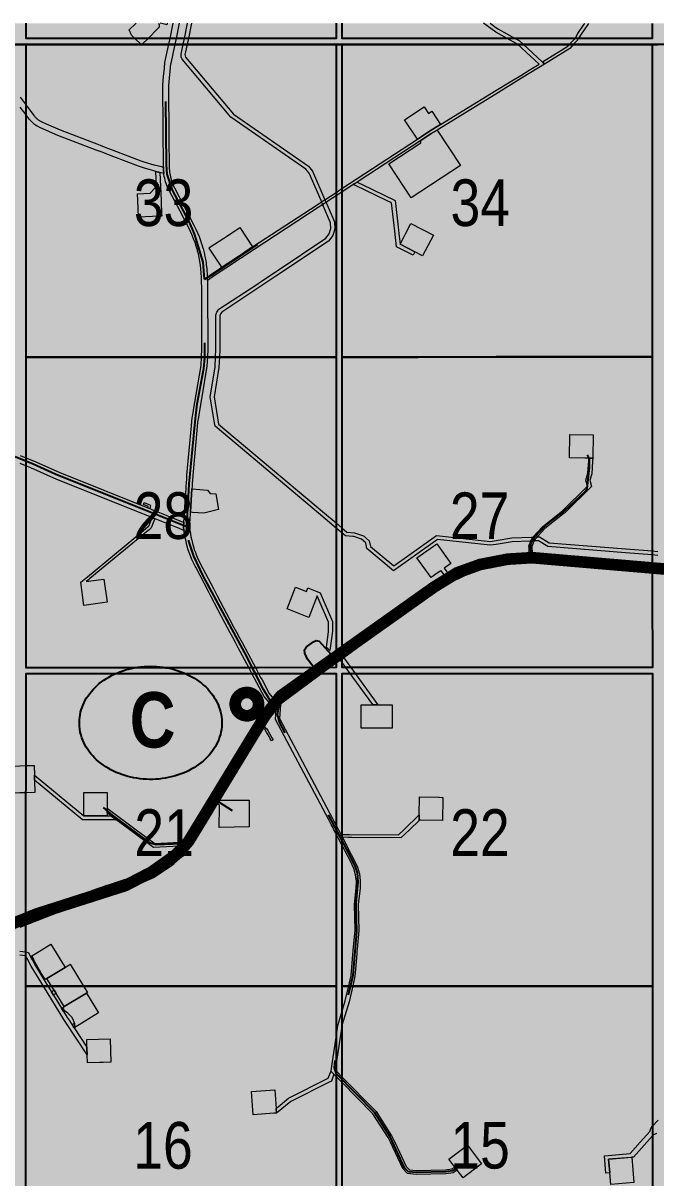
# Model space of a CAD drawing. Extents: x 351064 to 358960, y 6048061 to 6054858.
# Drawn here: x 352869.8 to 352978.3, y 6050885.6 to 6051083.7 of the extents above; entities that cross this region are included whole.
import ezdxf
from ezdxf.enums import TextEntityAlignment as Align

# ---------------------------------------------------------------- set-up
doc = ezdxf.new("R2010")
doc.units = 0
doc.header["$LTSCALE"] = 5
doc.linetypes.add('DASHED2', pattern=[9.525, 6.35, -3.175])
doc.layers.add('AS-ROUTEMAP', color=35, linetype='Continuous', lineweight=0)
for name, color, linetype in [('CG-NOTES', 7, 'Continuous'), ('RoadSeg', 57, 'DASHED2'), ('ROUTE-MAP-ROUTE', 90, 'Continuous'), ('Townships', 57, 'Continuous')]:
    doc.layers.add(name, color=color, linetype=linetype)
doc.layers.add('ROUTE-MAP-BACKGROUND-H', color=7, linetype='Continuous', true_color=0xf0ebff)
doc.layers.add('Sections', color=7, linetype='Continuous', true_color=0xa75418)
doc.styles.add('120', font='ARIALN.TTF', dxfattribs={"height": 13})
doc.styles.add('BOLD', font='ARIALNB.TTF')

# ---------------------------------------------------------------- blocks, each defined once
blk = doc.blocks.new('AA')
at = {"const_width": 4}
blk.add_lwpolyline([(-1, 0, 1), (1, 0, 1)], format="xyb", close=True, dxfattribs=at)
blk.add_circle((0, 0), 2)
blk = doc.blocks.new('Route_Letters')
h = blk.add_hatch(color=255)
h.dxf.hatch_style = 1
edge = h.paths.add_edge_path()
edge.add_ellipse((-0.12, 0.46), major_axis=(-11.97, 0), ratio=0.789318, start_angle=0, end_angle=360)
at = {"color": 5}
blk.add_open_spline([(-12.34, 0.46), (-12.34, -0.25), (-12.24, -0.97), (-11.72, -2.79), (-11.14, -3.88), (-9.56, -5.81), (-8.54, -6.66), (-6.22, -8.02), (-4.9, -8.54), (-2.12, -9.17), (-0.66, -9.3), (2.22, -9.13), (3.64, -8.84), (6.27, -7.89), (7.48, -7.22), (9.54, -5.6), (10.38, -4.64), (11.6, -2.54), (11.97, -1.4), (12.18, 0.91), (12.02, 2.08), (11.2, 4.3), (10.54, 5.35), (8.8, 7.2), (7.72, 7.99), (5.29, 9.24), (3.93, 9.68), (1.11, 10.18), (-0.35, 10.23), (-3.22, 9.91), (-4.61, 9.55), (-7.16, 8.47), (-8.32, 7.75), (-10.24, 6.02), (-11, 5.02), (-12.05, 2.86), (-12.32, 1.7), (-12.34, 0.52), (-12.34, 0.49), (-12.34, 0.46)], degree=3, knots=[0, 0, 0, 0, 0.219529, 0.219529, 0.575727, 0.575727, 0.931924, 0.931924, 1.288121, 1.288121, 1.644318, 1.644318, 2.000515, 2.000515, 2.356712, 2.356712, 2.712909, 2.712909, 3.069107, 3.069107, 3.425304, 3.425304, 3.781501, 3.781501, 4.137698, 4.137698, 4.493895, 4.493895, 4.850092, 4.850092, 5.20629, 5.20629, 5.562487, 5.562487, 5.918684, 5.918684, 6.274881, 6.274881, 6.283185, 6.283185, 6.283185, 6.283185], dxfattribs=at)
at = {"color": 14, "style": 'BOLD'}
blk.add_attdef('A', text='', height=9.5, dxfattribs=at).set_placement((0.22, 0.98), align=Align.MIDDLE)

msp = doc.modelspace()

# ---------------------------------------------------------------- hatches: boundary and pattern name
at = {"layer": 'ROUTE-MAP-BACKGROUND-H'}
h = msp.add_hatch(color=256, dxfattribs=at)
h.dxf.hatch_style = 1
h.paths.add_polyline_path([(352109.337, 6051083.716), (353736.796, 6051083.637), (353740.383, 6050432.833), (352105.91, 6050432.833)])

# ---------------------------------------------------------------- linework, layer by layer
at = {"layer": 'AS-ROUTEMAP', "flags": 128}
for points in [[(352890.175, 6051080.079), (352890.057, 6051079.961), (352889.939, 6051080.079), (352888.931, 6051081.084), (352888.353, 6051081.661), (352887.937, 6051082.546), (352889.15, 6051083.678)], [(352892.988, 6051083.678), (352893.094, 6051083.441), (352893.092, 6051083.008), (352892.878, 6051082.784), (352891.18, 6051081.084), (352890.175, 6051080.079)], [(352894.454, 6051083.678), (352894.408, 6051083.445), (352894.261, 6051083.475), (352893.762, 6051083.576), (352893.25, 6051083.678)], [(352912.412, 6050967.698), (352912.037, 6050967.043), (352911.116, 6050968.173), (352909.84, 6050970.559), (352908.986, 6050972.159), (352908.449, 6050973.164), (352906.653, 6050976.527), (352906.214, 6050977.348), (352905.695, 6050978.319), (352905.257, 6050979.139), (352904.342, 6050980.852), (352901.943, 6050985.43), (352901.526, 6050986.227), (352899.36, 6050990.361), (352899.259, 6050990.555), (352898.97, 6050991.133), (352898.702, 6050991.722), (352898.456, 6050992.32), (352898.232, 6050992.926), (352898.03, 6050993.54), (352897.944, 6050993.84), (352897.851, 6050994.162), (352897.694, 6050994.789), (352897.448, 6050996.058), (352897.377, 6050996.511), (352897.348, 6050996.701), (352897.287, 6050997.088), (352897.247, 6050997.343), (352897.302, 6050998.086), (352897.416, 6050999.64), (352897.439, 6050999.959), (352897.705, 6051003.879), (352897.739, 6051004.378), (352897.764, 6051004.755), (352897.824, 6051005.632), (352897.861, 6051006.191), (352898.607, 6051014.62), (352898.672, 6051015.351), (352898.678, 6051015.422), (352898.764, 6051015.927), (352898.926, 6051016.88), (352899.056, 6051017.64), (352899.461, 6051020.019), (352900.279, 6051024.95), (352900.36, 6051026.454), (352900.432, 6051027.795), (352900.406, 6051037.722), (352900.38, 6051038.53), (352900.361, 6051039.116), (352900.339, 6051039.797), (352900.329, 6051040.149), (352900.301, 6051040.822), (352900.249, 6051041.495), (352900.174, 6051042.165), (352900.076, 6051042.832), (352899.954, 6051043.495), (352899.809, 6051044.154), (352899.69, 6051044.618), (352899.641, 6051044.807), (352899.549, 6051045.118), (352899.45, 6051045.454), (352899.236, 6051046.094), (352899.001, 6051046.725), (352898.883, 6051047.009), (352898.743, 6051047.348), (352898.162, 6051048.566), (352896.667, 6051051.434), (352895.713, 6051053.267), (352894.81, 6051055), (352894.667, 6051055.287), (352894.534, 6051055.58), (352894.412, 6051055.876), (352894.301, 6051056.178), (352894.201, 6051056.483), (352894.113, 6051056.791), (352894.035, 6051057.103), (352893.969, 6051057.417), (352893.914, 6051057.733), (352893.888, 6051057.917), (352893.885, 6051057.948), (352893.874, 6051058.052), (352893.839, 6051058.371), (352893.832, 6051058.533), (352893.826, 6051058.629), (352893.811, 6051058.986), (352893.811, 6051059.012), (352893.759, 6051065.658), (352893.702, 6051073.056), (352893.854, 6051074.635), (352893.979, 6051075.939), (352894.026, 6051076.433), (352894.043, 6051076.605), (352894.074, 6051076.93), (352894.747, 6051080.079), (352894.962, 6051081.085), (352895.516, 6051083.678)], [(352896.538, 6051083.677), (352895.984, 6051081.085), (352895.769, 6051080.08), (352895.064, 6051076.777), (352895.058, 6051076.716), (352894.702, 6051073.012), (352894.772, 6051064.045), (352894.81, 6051059.019), (352894.818, 6051058.735), (352894.835, 6051058.451), (352894.864, 6051058.168), (352894.902, 6051057.886), (352894.95, 6051057.605), (352895.009, 6051057.326), (352895.078, 6051057.05), (352895.157, 6051056.777), (352895.245, 6051056.506), (352895.344, 6051056.239), (352895.452, 6051055.976), (352895.696, 6051055.462), (352896.511, 6051053.897), (352896.668, 6051053.597), (352896.84, 6051053.267), (352899.049, 6051049.028), (352899.366, 6051048.391), (352899.661, 6051047.745), (352899.933, 6051047.088), (352899.985, 6051046.949), (352900.181, 6051046.422), (352900.367, 6051045.865), (352900.406, 6051045.747), (352900.591, 6051045.119), (352900.607, 6051045.066), (352900.722, 6051044.619), (352900.784, 6051044.377), (352900.937, 6051043.683), (352901.065, 6051042.983), (352901.128, 6051042.549), (352901.168, 6051042.28), (352901.246, 6051041.574), (352901.31, 6051040.424), (352901.328, 6051040.155), (352901.33, 6051040.039), (352901.342, 6051039.763), (352901.352, 6051039.572), (352901.365, 6051039.18), (352901.399, 6051038.379), (352901.432, 6051027.775), (352901.361, 6051026.454), (352901.275, 6051024.846), (352900.404, 6051019.602), (352899.942, 6051016.89), (352899.812, 6051016.126), (352899.671, 6051015.297), (352899.66, 6051015.172), (352899.606, 6051014.563), (352899.541, 6051013.832), (352898.858, 6051006.11), (352898.761, 6051004.677), (352898.736, 6051004.304), (352898.702, 6051003.805), (352898.438, 6050999.898), (352898.431, 6050999.814), (352898.419, 6050999.64), (352898.339, 6050998.576), (352898.251, 6050997.395), (352898.307, 6050997.033), (352898.367, 6050996.652), (352898.436, 6050996.213), (352898.456, 6050996.079), (352898.541, 6050995.612), (352898.667, 6050995.015), (352898.815, 6050994.423), (352898.984, 6050993.842), (352899.176, 6050993.257), (352899.35, 6050992.785), (352899.387, 6050992.685), (352899.619, 6050992.12), (352900.144, 6050991.019), (352902.408, 6050986.698), (352902.825, 6050985.901), (352902.988, 6050985.591), (352905.225, 6050981.32), (352905.905, 6050980.049), (352906.343, 6050979.228), (352906.861, 6050978.258), (352907.3, 6050977.437), (352909.255, 6050973.778), (352909.582, 6050973.164), (352910.12, 6050972.159), (352910.489, 6050971.468), (352910.723, 6050971.027), (352911.952, 6050968.729), (352912.649, 6050967.874), (352912.412, 6050967.698)], [(352897.888, 6051080.08), (352897.203, 6051080.08), (352897.42, 6051081.085), (352897.973, 6051083.677)], [(352898.654, 6051083.677), (352898.102, 6051081.085), (352897.888, 6051080.08)], [(352902.162, 6051040.109), (352901.352, 6051039.572), (352901.338, 6051039.76), (352901.329, 6051040.039), (352901.328, 6051040.155), (352902.138, 6051040.691), (352903.842, 6051041.82), (352904.04, 6051041.951), (352906.847, 6051043.809), (352907.178, 6051044.029), (352909.121, 6051045.316), (352920.172, 6051052.547), (352920.936, 6051053.047), (352921.277, 6051053.27), (352921.503, 6051053.418), (352923.416, 6051054.669), (352924.421, 6051055.327), (352937.374, 6051063.803), (352937.482, 6051063.872), (352938.003, 6051064.216), (352939.468, 6051065.177), (352941.305, 6051066.301), (352950.829, 6051072.126), (352953.27, 6051073.619), (352955.092, 6051074.734), (352956.518, 6051075.636), (352958.224, 6051076.665), (352954.509, 6051080.085), (352954.419, 6051080.168), (352952.745, 6051081.091), (352950.922, 6051082.094), (352950.827, 6051082.161), (352948.68, 6051083.675)], [(352949.833, 6051083.675), (352950.827, 6051082.976), (352951.276, 6051082.661), (352954.126, 6051081.091), (352954.811, 6051080.713), (352955.493, 6051080.085), (352958.781, 6051077.058), (352958.798, 6051077.042), (352959.179, 6051076.691), (352956.793, 6051075.217), (352955.239, 6051074.243), (352950.83, 6051071.544), (352940.73, 6051065.363), (352939.735, 6051064.754), (352937.959, 6051063.584), (352927.376, 6051056.663), (352927.025, 6051056.436), (352926.539, 6051056.116), (352926.372, 6051056.009), (352924.421, 6051054.732), (352923.416, 6051054.074), (352922.187, 6051053.27), (352921.703, 6051052.953), (352921.136, 6051052.582), (352920.372, 6051052.082), (352909.397, 6051044.899), (352902.162, 6051040.109)], [(352966.704, 6051083.674), (352965.307, 6051081.65), (352964.988, 6051081.091), (352964.859, 6051080.864), (352964.144, 6051080.086), (352963.495, 6051079.379), (352959.179, 6051076.691), (352958.798, 6051077.042), (352958.815, 6051077.053), (352963.173, 6051079.767), (352963.466, 6051080.086), (352964.389, 6051081.091), (352964.452, 6051081.16), (352964.883, 6051081.916), (352965.983, 6051083.509), (352966.097, 6051083.674)], [(352978.61, 6050992.409), (352977.604, 6050992.491), (352973.064, 6050992.864), (352959.727, 6050993.921), (352958.13, 6050994.913), (352957.39, 6050994.882), (352957.021, 6050994.866), (352956.837, 6050994.859), (352956.652, 6050994.851), (352953.629, 6050994.725), (352950.846, 6050994.297), (352949.831, 6050994.141), (352940.801, 6050995.109), (352933.277, 6050989.743), (352928.715, 6050993.59), (352928.518, 6050994.53), (352927.768, 6050995.164), (352926.469, 6050995.629), (352926.282, 6050995.643), (352925.017, 6050995.74), (352924.423, 6050996.244), (352923.418, 6050997.092), (352920.39, 6050999.645), (352902.674, 6051014.584), (352902.576, 6051015.166), (352901.823, 6051019.605), (352902.669, 6051024.693), (352902.763, 6051026.454), (352902.832, 6051027.74), (352902.808, 6051033.607), (352902.993, 6051034.155), (352903.345, 6051034.613), (352909.979, 6051039.009), (352910.312, 6051039.23), (352912.979, 6051040.997), (352913.314, 6051041.219), (352921.681, 6051046.806), (352922.255, 6051047.582), (352922.53, 6051048.507), (352922.473, 6051049.47), (352921.27, 6051052.272), (352921.136, 6051052.582), (352921.069, 6051052.738), (352920.936, 6051053.047), (352920.841, 6051053.27), (352918.823, 6051057.965), (352918.234, 6051058.681), (352905.369, 6051067.577), (352897.051, 6051077.513), (352897.022, 6051077.583), (352896.986, 6051077.668), (352896.877, 6051077.93), (352896.862, 6051078.088), (352896.853, 6051078.19), (352896.836, 6051078.369), (352897.203, 6051080.08), (352897.24, 6051080.08), (352897.885, 6051080.08), (352897.602, 6051078.758), (352897.509, 6051078.329), (352897.532, 6051078.09), (352897.627, 6051077.863), (352905.821, 6051068.075), (352918.688, 6051059.178), (352919.398, 6051058.315), (352921.503, 6051053.418), (352921.566, 6051053.27), (352921.636, 6051053.109), (352921.703, 6051052.953), (352921.836, 6051052.642), (352921.882, 6051052.535), (352923.132, 6051049.625), (352923.202, 6051048.428), (352922.86, 6051047.279), (352922.147, 6051046.315), (352913.101, 6051040.277), (352903.806, 6051034.119), (352903.589, 6051033.837), (352903.475, 6051033.498), (352903.498, 6051027.722), (352903.43, 6051026.454), (352903.332, 6051024.62), (352902.499, 6051019.605), (352903.291, 6051014.936), (352921.421, 6050999.645), (352923.417, 6050997.961), (352924.423, 6050997.113), (352925.283, 6050996.388), (352926.609, 6050996.287), (352928.106, 6050995.751), (352929.123, 6050994.891), (352929.32, 6050993.951), (352929.32, 6050993.951), (352933.312, 6050990.586), (352940.621, 6050995.798), (352949.818, 6050994.813), (352950.846, 6050994.971), (352953.564, 6050995.39), (352956.943, 6050995.531), (352957.153, 6050995.539), (352957.39, 6050995.549), (352957.863, 6050995.569), (352958.305, 6050995.588), (352959.94, 6050994.573), (352973.117, 6050993.528), (352977.604, 6050993.16), (352978.61, 6050993.077)], [(352869.255, 6051070.993), (352870.26, 6051069.658), (352871.617, 6051067.854), (352871.696, 6051067.754), (352871.778, 6051067.656), (352871.863, 6051067.562), (352871.952, 6051067.471), (352872.044, 6051067.383), (352872.139, 6051067.298), (352872.238, 6051067.217), (352872.339, 6051067.14), (352872.443, 6051067.066), (352872.549, 6051066.997), (352872.658, 6051066.931), (352872.769, 6051066.869), (352872.998, 6051066.758), (352873.179, 6051066.678), (352873.46, 6051066.554), (352873.715, 6051066.441), (352876.099, 6051065.387), (352882.664, 6051062.892), (352882.975, 6051062.773), (352883.666, 6051062.508), (352884.243, 6051062.286), (352885.007, 6051061.993), (352889.921, 6051060.105), (352890.476, 6051059.904), (352891.605, 6051059.564), (352892.158, 6051059.419), (352892.495, 6051059.331), (352893.185, 6051059.15), (352893.811, 6051058.986), (352893.823, 6051058.629), (352893.832, 6051058.533), (352893.885, 6051057.948), (352893.887, 6051057.917), (352893.227, 6051058.089), (352892.536, 6051058.27), (352892.199, 6051058.358), (352891.348, 6051058.581), (352890.744, 6051058.751), (352889.557, 6051059.157), (352885.329, 6051060.781), (352884.566, 6051061.074), (352883.989, 6051061.295), (352883.298, 6051061.561), (352882.302, 6051061.943), (352875.713, 6051064.446), (352872.74, 6051065.759), (352872.587, 6051065.828), (352872.438, 6051065.898), (352872.292, 6051065.972), (352872.226, 6051066.009), (352872.148, 6051066.052), (352872.008, 6051066.137), (352871.87, 6051066.227), (352871.736, 6051066.322), (352871.606, 6051066.422), (352871.479, 6051066.526), (352871.356, 6051066.635), (352871.237, 6051066.749), (352871.123, 6051066.866), (352871.012, 6051066.988), (352870.805, 6051067.243), (352870.259, 6051067.969), (352869.254, 6051069.304)], [(352869.234, 6051009.553), (352870.239, 6051009.141), (352871.568, 6051008.597), (352876.054, 6051006.601), (352891.153, 6051000.55), (352891.463, 6051000.426), (352891.59, 6051000.375), (352891.959, 6051000.227), (352892.424, 6051000.041), (352892.888, 6050999.855), (352893.426, 6050999.639), (352896.659, 6050998.344), (352897.053, 6050998.186), (352897.13, 6050998.155), (352897.302, 6050998.086), (352897.247, 6050997.343), (352897.287, 6050997.088)], [(352897.287, 6050997.088), (352897.348, 6050996.701), (352896.659, 6050996.977), (352896.572, 6050997.011), (352896.11, 6050997.197), (352892.412, 6050998.678), (352892.371, 6050998.695), (352891.95, 6050998.863), (352891.907, 6050998.881), (352891.75, 6050998.944), (352891.291, 6050999.128), (352891.273, 6050999.135), (352890.837, 6050999.31), (352890.015, 6050999.639), (352875.56, 6051005.431), (352871.067, 6051007.43), (352870.239, 6051007.769), (352869.234, 6051008.181)], [(352978.611, 6050989.542), (352977.606, 6050989.625), (352972.833, 6050990.016), (352957.27, 6050991.25), (352956.797, 6050991.23), (352956.465, 6050991.216), (352953.98, 6050991.114), (352950.847, 6050990.632), (352950.6, 6050990.594), (352948.251, 6050989.945), (352945.55, 6050988.962), (352942.895, 6050987.636), (352940.076, 6050985.913), (352939.153, 6050985.27), (352938.881, 6050985.081), (352938.21, 6050984.614), (352937.886, 6050984.389), (352937.648, 6050984.216), (352937.365, 6050984.018), (352937.224, 6050983.919), (352937.207, 6050983.907), (352937.085, 6050983.818), (352936.667, 6050983.515), (352936.167, 6050983.151), (352924.732, 6050974.838), (352924.597, 6050974.74), (352924.424, 6050974.614), (352924.193, 6050974.446), (352923.419, 6050973.894), (352922.399, 6050973.168), (352920.988, 6050972.162), (352920.501, 6050971.815), (352913.875, 6050966.882), (352913.563, 6050966.65), (352913.151, 6050965.973), (352911.989, 6050966.961), (352912.037, 6050967.043), (352912.412, 6050967.698), (352912.649, 6050967.874), (352917.841, 6050971.74), (352918.407, 6050972.161), (352919.093, 6050972.672), (352919.609, 6050973.041), (352919.781, 6050973.167), (352922.978, 6050975.449), (352923.418, 6050975.768), (352923.971, 6050976.169), (352924.424, 6050976.497), (352929.126, 6050979.908), (352929.137, 6050979.915), (352929.537, 6050980.208), (352934.973, 6050984.157), (352935.474, 6050984.521), (352935.891, 6050984.824), (352936.031, 6050984.926), (352936.448, 6050985.228), (352937.004, 6050985.631), (352938.039, 6050986.352), (352938.313, 6050986.542), (352939.243, 6050987.189), (352942.061, 6050988.911), (352942.156, 6050988.97), (352942.658, 6050989.221), (352944.947, 6050990.364), (352947.787, 6050991.398), (352950.28, 6050992.087), (352950.846, 6050992.174), (352953.833, 6050992.632), (352956.401, 6050992.739), (352956.561, 6050992.745), (352956.733, 6050992.752), (352957.061, 6050992.766), (352957.299, 6050992.776), (352972.956, 6050991.535), (352977.605, 6050991.154), (352978.611, 6050991.071)], [(352869.208, 6050930.218), (352870.214, 6050930.614), (352876.831, 6050933.217), (352879.55, 6050934.191), (352882.335, 6050935.189), (352882.364, 6050935.2), (352883.374, 6050935.563), (352884.095, 6050935.823), (352884.588, 6050935.961), (352885.07, 6050936.095), (352885.108, 6050936.105), (352889.442, 6050937.571), (352891.403, 6050938.455), (352894.07, 6050940.163), (352896.013, 6050941.841), (352896.551, 6050942.513), (352896.652, 6050942.638), (352897.107, 6050943.206), (352897.717, 6050943.968), (352898.554, 6050945.344), (352900.953, 6050949.288), (352901.765, 6050950.717), (352906.4, 6050958.348), (352906.514, 6050958.537), (352906.775, 6050958.967), (352908.288, 6050961.468), (352908.76, 6050962.247), (352910.219, 6050964.658), (352910.505, 6050965.031), (352910.648, 6050965.227), (352911.054, 6050965.752), (352911.334, 6050966.114), (352911.489, 6050966.315), (352911.989, 6050966.961), (352913.151, 6050965.973), (352912.694, 6050965.382), (352912.149, 6050964.677), (352911.869, 6050964.315), (352911.859, 6050964.302), (352911.483, 6050963.803), (352911.339, 6050963.56), (352911.02, 6050963.039), (352910.847, 6050962.754), (352909.938, 6050961.251), (352909.466, 6050960.471), (352907.989, 6050958.032), (352907.729, 6050957.602), (352907.704, 6050957.56), (352903.372, 6050950.429), (352903.079, 6050949.946), (352903.028, 6050949.858), (352902.264, 6050948.512), (352900.337, 6050945.344), (352898.965, 6050943.089), (352897.12, 6050940.792), (352896.651, 6050940.385), (352895.734, 6050939.588), (352895.641, 6050939.507), (352895.211, 6050939.134), (352895.117, 6050939.052), (352894.997, 6050938.948), (352892.132, 6050937.113), (352890.005, 6050936.15), (352885.554, 6050934.648), (352885.072, 6050934.514), (352884.556, 6050934.37), (352882.889, 6050933.769), (352882.852, 6050933.756), (352878.35, 6050932.135), (352877.429, 6050931.803), (352877.373, 6050931.782), (352870.806, 6050929.202), (352870.214, 6050928.969), (352869.208, 6050928.574)], [(352869.207, 6050924.521), (352870.212, 6050924.369), (352870.662, 6050924.302), (352870.753, 6050924.129), (352871.04, 6050923.58), (352871.345, 6050922.987), (352871.717, 6050922.262), (352874.014, 6050918.523), (352874.612, 6050917.55), (352874.961, 6050916.982), (352876.356, 6050914.712), (352876.705, 6050914.144), (352877.143, 6050913.43), (352877.326, 6050913.132), (352877.657, 6050912.648), (352878.055, 6050912.043), (352878.148, 6050911.902), (352878.515, 6050911.345), (352880.708, 6050908.012), (352880.712, 6050907.89), (352880.714, 6050907.798), (352880.714, 6050907.798), (352880.744, 6050906.746), (352877.095, 6050912.29), (352876.765, 6050912.774), (352873.233, 6050918.523), (352871.136, 6050921.936), (352870.449, 6050923.273), (352870.229, 6050923.694), (352870.212, 6050923.696), (352869.206, 6050923.848)], [(352978.36, 6050893.211), (352977.991, 6050893.066), (352977.84, 6050893.006), (352977.646, 6050892.791), (352976.69, 6050891.727), (352974.399, 6050889.18), (352974.124, 6050889.156), (352973.954, 6050889.141), (352970.14, 6050888.808), (352970.344, 6050886.484), (352969.68, 6050886.426), (352969.418, 6050889.414), (352973.835, 6050889.8), (352975.569, 6050891.727), (352977.221, 6050893.564), (352977.369, 6050894.102), (352977.645, 6050894.409), (352978.65, 6050895.527)]]:
    msp.add_lwpolyline(points, dxfattribs=at)
for points in [[(352938.523, 6051069.339), (352939.255, 6051068.225), (352939.812, 6051068.591), (352941.305, 6051066.301), (352939.468, 6051065.177), (352938.003, 6051064.216), (352937.482, 6051063.873), (352937.374, 6051063.803), (352935.179, 6051067.146), (352938.523, 6051069.339)], [(352936.313, 6051053.74), (352932.475, 6051059.599), (352937.93, 6051063.165), (352937.959, 6051063.585), (352939.735, 6051064.754), (352940.73, 6051065.363), (352944.727, 6051059.262), (352936.313, 6051053.74)], [(352893.148, 6051050.594), (352889.52, 6051050.452), (352889.409, 6051053.265), (352889.363, 6051054.448), (352891.556, 6051054.534), (352892.315, 6051055.356), (352892.635, 6051055.702), (352892.536, 6051058.27), (352893.227, 6051058.089), (352893.42, 6051053.266), (352893.517, 6051050.821), (352893.52, 6051050.742), (352893.526, 6051050.609), (352893.148, 6051050.594)], [(352936.932, 6051044.472), (352936.626, 6051043.88), (352933.793, 6051045.342), (352933.486, 6051048.012), (352932.939, 6051052.867), (352932.095, 6051053.27), (352926.726, 6051055.84), (352926.372, 6051056.009), (352926.539, 6051056.117), (352927.025, 6051056.436), (352927.379, 6051056.267), (352927.753, 6051056.088), (352933.559, 6051053.31), (352933.564, 6051053.271), (352934.139, 6051048.204), (352934.206, 6051047.606), (352934.414, 6051045.772), (352936.932, 6051044.472)], [(352904.04, 6051041.951), (352903.842, 6051041.82), (352903.713, 6051042.014), (352901.988, 6051044.619), (352901.657, 6051045.118), (352901.634, 6051045.154), (352904.968, 6051047.362), (352906.913, 6051048.65), (352909.121, 6051045.316), (352907.178, 6051044.029), (352906.847, 6051043.809), (352904.04, 6051041.951)], [(352940.099, 6051047.338), (352938.264, 6051043.784), (352936.932, 6051044.472), (352934.414, 6051045.772), (352935.118, 6051047.133), (352935.347, 6051047.577), (352936.249, 6051049.325), (352940.099, 6051047.338)], [(352967.479, 6051013.072), (352967.429, 6051009.073), (352967.096, 6051009.077), (352966.762, 6051009.081), (352966.447, 6051009.085), (352966.053, 6051009.09), (352963.431, 6051009.122), (352963.48, 6051013.121), (352967.479, 6051013.072)], [(352956.733, 6050992.752), (352956.561, 6050992.745), (352956.551, 6050992.912), (352956.503, 6050993.677), (352956.481, 6050994.027), (352956.546, 6050994.179), (352956.837, 6050994.858), (352957.106, 6050995.489), (352958.855, 6050997.37), (352961.735, 6050999.648), (352962.288, 6051000.086), (352966.441, 6051004.137), (352966.539, 6051004.233), (352966.464, 6051004.492), (352966.23, 6051005.297), (352966.593, 6051006.49), (352966.731, 6051008.628), (352966.762, 6051009.081), (352967.096, 6051009.077), (352967.429, 6051009.073), (352967.396, 6051008.583), (352967.253, 6051006.37), (352966.925, 6051005.293), (352967.238, 6051004.216), (352962.619, 6050999.71), (352962.54, 6050999.648), (352959.195, 6050997.001), (352957.532, 6050995.212), (352957.39, 6050994.881), (352957.1, 6050994.202), (352956.988, 6050993.94), (352957.003, 6050993.698), (352957.05, 6050992.932), (352957.061, 6050992.766), (352956.733, 6050992.752)], [(352903.263, 6051000.264), (352900.769, 6050999.641), (352898.81, 6050999.786), (352898.432, 6050999.814), (352898.438, 6050999.898), (352898.702, 6051003.805), (352898.737, 6051003.803), (352901.365, 6051003.608), (352901.857, 6051003.042), (352902.806, 6051002.972), (352903.263, 6051000.264)], [(352891.533, 6051000.691), (352891.463, 6051000.426), (352891.153, 6051000.55), (352891.222, 6051000.817), (352890.826, 6051000.977), (352890.392, 6051001.153), (352890.516, 6051001.461), (352891.306, 6051001.142), (352891.62, 6051001.016), (352891.533, 6051000.691)], [(352880.954, 6050988.203), (352880.601, 6050987.912), (352881.031, 6050987.97), (352881.366, 6050988.015), (352883.625, 6050988.321), (352884.161, 6050984.358), (352880.198, 6050983.821), (352879.662, 6050987.784), (352880.787, 6050988.715), (352890.402, 6050996.666), (352890.801, 6050996.996), (352891.228, 6050997.349), (352891.325, 6050997.429), (352891.85, 6050998.737), (352891.907, 6050998.881), (352891.95, 6050998.863), (352892.371, 6050998.695), (352892.314, 6050998.551), (352891.741, 6050997.125), (352891.36, 6050996.809), (352890.931, 6050996.455), (352890.53, 6050996.123), (352881.23, 6050988.432), (352880.954, 6050988.203)], [(352942.106, 6050989.998), (352942.399, 6050989.585), (352942.554, 6050989.368), (352942.658, 6050989.221), (352942.156, 6050988.97), (352942.061, 6050988.911), (352941.947, 6050989.056), (352941.791, 6050989.273), (352941.505, 6050989.674), (352941.408, 6050989.811), (352941.19, 6050989.657), (352940.783, 6050989.367), (352939.712, 6050988.601), (352937.293, 6050991.993), (352940.685, 6050994.412), (352943.104, 6050991.02), (352942.139, 6050990.333), (352941.96, 6050990.204), (352942.063, 6050990.058), (352942.106, 6050989.998)], [(352916.49, 6050986.943), (352918.349, 6050986.204), (352918.595, 6050986.824), (352920.712, 6050985.982), (352922.795, 6050981.078), (352922.81, 6050979.4), (352922.353, 6050976.061), (352921.76, 6050976.641), (352922.119, 6050979.266), (352922.143, 6050979.443), (352922.13, 6050980.939), (352920.207, 6050985.466), (352918.73, 6050981.749), (352915.013, 6050983.226), (352916.49, 6050986.943)], [(352930.402, 6050966.753), (352929.786, 6050966.753), (352929.551, 6050967.077), (352925.853, 6050972.163), (352925.122, 6050973.168), (352924.487, 6050974.042), (352924.424, 6050974.128), (352924.193, 6050974.446), (352924.424, 6050974.614), (352924.597, 6050974.74), (352924.732, 6050974.838), (352925.945, 6050973.168), (352926.676, 6050972.163), (352930.608, 6050966.753), (352930.402, 6050966.753)], [(352935.986, 6050886.997), (352937.182, 6050886.883), (352942.174, 6050886.993), (352943.248, 6050887.148), (352943.784, 6050887.479), (352943.987, 6050887.213), (352944.189, 6050886.946), (352943.48, 6050886.508), (352942.229, 6050886.328), (352937.157, 6050886.216), (352935.677, 6050886.357), (352934.866, 6050887.2), (352932.744, 6050891.725), (352932.368, 6050892.529), (352929.747, 6050896.61), (352924.428, 6050902.009), (352923.447, 6050903.005), (352923.422, 6050903.03), (352923.057, 6050903.401), (352922.546, 6050903.915), (352922.555, 6050903.978), (352922.738, 6050905.176), (352923.422, 6050909.683), (352923.734, 6050911.743), (352924.427, 6050914.062), (352925.004, 6050915.994), (352925.589, 6050918.538), (352926.001, 6050920.327), (352926.337, 6050924.632), (352926.673, 6050928.087), (352926.554, 6050932.536), (352926.893, 6050935.38), (352926.898, 6050936.536), (352926.775, 6050937.628), (352926.457, 6050938.663), (352925.831, 6050940.05), (352924.962, 6050941.651), (352924.736, 6050942.1), (352924.434, 6050942.702), (352924.425, 6050942.718), (352924.133, 6050943.301), (352923.912, 6050943.739), (352923.511, 6050944.499), (352923.42, 6050944.669), (352923.059, 6050945.35), (352922.906, 6050945.639), (352922.586, 6050946.244), (352922.35, 6050946.696), (352922.103, 6050947.165), (352916.023, 6050958.639), (352913.045, 6050964.262), (352913.151, 6050965.973), (352913.563, 6050966.65), (352913.875, 6050966.882), (352913.722, 6050964.408), (352916.615, 6050958.945), (352922.801, 6050947.269), (352923.05, 6050946.799), (352923.42, 6050946.094), (352923.813, 6050945.35), (352924.236, 6050944.553), (352924.425, 6050944.194), (352924.503, 6050944.048), (352925.1, 6050942.86), (352925.182, 6050942.697), (352925.486, 6050942.092), (352925.548, 6050941.969), (352926.428, 6050940.347), (352927.082, 6050938.899), (352927.431, 6050937.764), (352927.565, 6050936.572), (352927.559, 6050935.339), (352927.222, 6050932.506), (352927.34, 6050928.063), (352927.029, 6050924.858), (352927.001, 6050924.574), (352926.959, 6050924.031), (352926.756, 6050921.435), (352926.661, 6050920.226), (352926.273, 6050918.538), (352925.649, 6050915.824), (352924.427, 6050911.733), (352924.386, 6050911.597), (352923.422, 6050905.243), (352923.397, 6050905.076), (352923.253, 6050904.149), (352923.315, 6050904.087), (352923.422, 6050903.979), (352923.527, 6050903.873), (352923.703, 6050903.695), (352924.428, 6050902.959), (352930.271, 6050897.028), (352932.952, 6050892.852), (352933.481, 6050891.725), (352935.423, 6050887.582), (352935.986, 6050886.997)], [(352927.7, 6050966.753), (352929.786, 6050966.753), (352930.402, 6050966.753), (352930.608, 6050966.753), (352930.798, 6050966.753), (352933.031, 6050966.753), (352933.032, 6050962.755), (352927.7, 6050962.755), (352927.7, 6050966.753)], [(352912.615, 6050960.767), (352912.326, 6050960.602), (352912.145, 6050960.921), (352911.924, 6050961.31), (352911.487, 6050962.081), (352911.256, 6050962.488), (352910.847, 6050962.754), (352911.02, 6050963.039), (352911.506, 6050962.723), (352911.717, 6050962.351), (352912.435, 6050961.085), (352912.615, 6050960.767)], [(352869.215, 6050951.646), (352866.792, 6050951.572), (352866.651, 6050956.235), (352869.217, 6050956.313), (352870.222, 6050956.343), (352871.647, 6050956.386), (352871.697, 6050954.721), (352871.713, 6050954.188), (352871.724, 6050953.835), (352871.788, 6050951.723), (352870.221, 6050951.676), (352869.215, 6050951.646)], [(352871.697, 6050954.721), (352880.175, 6050947.728), (352884.174, 6050947.729), (352884.285, 6050947.729), (352884.842, 6050947.729), (352885.227, 6050947.436), (352885.729, 6050947.063), (352885.167, 6050947.063), (352884.66, 6050947.063), (352879.953, 6050947.062), (352871.724, 6050953.835), (352871.713, 6050954.188), (352871.697, 6050954.721)], [(352884.174, 6050947.729), (352880.175, 6050947.728), (352880.174, 6050951.727), (352883.326, 6050951.728), (352883.973, 6050951.728), (352884.173, 6050951.728), (352884.174, 6050949.068), (352884.174, 6050948.596), (352884.174, 6050948.236), (352884.174, 6050947.993), (352884.174, 6050947.813), (352884.174, 6050947.729)], [(352941.718, 6050950.807), (352941.654, 6050946.909), (352937.969, 6050946.969), (352937.735, 6050946.973), (352937.697, 6050946.974), (352937.654, 6050946.975), (352937.669, 6050947.87), (352937.72, 6050950.974), (352941.028, 6050950.92), (352941.111, 6050950.916), (352941.72, 6050950.892), (352941.718, 6050950.807)], [(352889.169, 6050945.341), (352892.333, 6050942.98), (352896.652, 6050943.185), (352897.107, 6050943.206), (352896.652, 6050942.638), (352896.551, 6050942.513), (352892.126, 6050942.303), (352888.044, 6050945.341), (352885.729, 6050947.063), (352885.227, 6050947.436), (352884.842, 6050947.729), (352884.174, 6050948.236), (352884.174, 6050948.596), (352884.174, 6050949.068), (352889.169, 6050945.341)], [(352908.537, 6050945.833), (352903.362, 6050945.748), (352903.439, 6050949.372), (352903.443, 6050949.577), (352903.108, 6050949.811), (352903.028, 6050949.858), (352903.079, 6050949.946), (352903.372, 6050950.429), (352903.394, 6050950.414), (352908.041, 6050950.39), (352908.523, 6050950.387), (352908.524, 6050950.21), (352908.53, 6050948.149), (352908.532, 6050947.645), (352908.537, 6050945.833)], [(352935.996, 6050945.35), (352934.506, 6050943.928), (352926.128, 6050944.02), (352925.488, 6050944.032), (352924.503, 6050944.048), (352924.425, 6050944.195), (352924.236, 6050944.553), (352924.425, 6050944.551), (352925.094, 6050944.543), (352925.731, 6050944.536), (352934.124, 6050944.44), (352935.066, 6050945.35), (352937.669, 6050947.87), (352937.654, 6050946.975), (352937.697, 6050946.974), (352935.996, 6050945.35)], [(352873.853, 6050919.821), (352873.54, 6050919.629), (352873.362, 6050919.92), (352872.848, 6050920.758), (352871.56, 6050923.105), (352871.239, 6050923.689), (352872.123, 6050924.232), (352874.507, 6050925.697), (352876.949, 6050921.722), (352873.853, 6050919.821)], [(352871.56, 6050923.105), (352871.345, 6050922.987), (352871.04, 6050923.58), (352871.239, 6050923.689), (352871.56, 6050923.105)], [(352880.619, 6050917.328), (352876.812, 6050914.992), (352875.421, 6050917.264), (352875.072, 6050917.832), (352874.648, 6050918.523), (352873.853, 6050919.821), (352876.949, 6050921.722), (352877.829, 6050922.262), (352880.121, 6050918.524), (352880.79, 6050917.433), (352880.619, 6050917.328)], [(352875.108, 6050917.072), (352874.961, 6050916.982), (352874.612, 6050917.55), (352874.76, 6050917.641), (352875.072, 6050917.832), (352875.421, 6050917.264), (352875.108, 6050917.072)], [(352882.711, 6050913.921), (352878.656, 6050911.432), (352878.63, 6050911.471), (352878.546, 6050912.146), (352878.522, 6050912.334), (352878.321, 6050912.76), (352878.118, 6050913.189), (352877.404, 6050913.872), (352877.025, 6050914.187), (352876.918, 6050914.275), (352876.726, 6050914.435), (352876.501, 6050914.801), (352876.812, 6050914.992), (352880.619, 6050917.328), (352882.711, 6050913.921)], [(352876.918, 6050914.275), (352876.705, 6050914.144), (352876.356, 6050914.712), (352876.501, 6050914.801), (352876.726, 6050914.435), (352876.918, 6050914.275)], [(352878.656, 6050911.432), (352878.515, 6050911.345), (352878.148, 6050911.902), (352878.546, 6050912.146), (352878.63, 6050911.471), (352878.656, 6050911.432)], [(352882.916, 6050905.408), (352880.783, 6050905.348), (352880.744, 6050906.746), (352880.714, 6050907.798), (352880.712, 6050907.89), (352880.708, 6050908.012), (352880.701, 6050908.26), (352880.699, 6050908.329), (352880.681, 6050908.967), (352880.671, 6050909.345), (352884.668, 6050909.458), (352884.781, 6050905.46), (352883.491, 6050905.424), (352882.916, 6050905.408)], [(352922.546, 6050903.915), (352923.058, 6050903.399), (352922.622, 6050902.22), (352922.217, 6050902.017), (352915.656, 6050898.743), (352913.18, 6050896.724), (352913.123, 6050897.538), (352915.292, 6050899.307), (352922.081, 6050902.695), (352922.555, 6050903.978), (352922.546, 6050903.915)], [(352912.742, 6050896.693), (352909.189, 6050896.449), (352908.914, 6050900.439), (352912.905, 6050900.714), (352913.123, 6050897.538), (352913.18, 6050896.724), (352912.956, 6050896.708), (352912.742, 6050896.693)], [(352947.157, 6050887.105), (352945.194, 6050885.619), (352944.189, 6050886.946), (352943.987, 6050887.213), (352943.784, 6050887.479), (352942.779, 6050888.806), (352945.967, 6050891.221), (352948.382, 6050888.033), (352947.631, 6050887.465), (352947.157, 6050887.105)], [(352974.124, 6050889.156), (352974.502, 6050884.84), (352970.518, 6050884.492), (352970.344, 6050886.484), (352970.14, 6050888.808), (352974.124, 6050889.156)]]:
    msp.add_lwpolyline(points, close=True, dxfattribs=at)
at = {"layer": 'RoadSeg', "flags": 128}
for points in [[(352900.855, 6051039.791), (352900.639, 6051042.719), (352899.168, 6051047.58), (352898.241, 6051049.688), (352895.355, 6051055.041), (352894.477, 6051057.784), (352894.33, 6051059.447), (352894.195, 6051071.282), (352894.36, 6051074.888), (352895.13, 6051079.512), (352896.056, 6051083.678)], [(352900.855, 6051039.791), (352902.496, 6051040.738), (352910.023, 6051045.753)], [(352897.822, 6050997.322), (352898.249, 6051004.603), (352899.247, 6051015.302), (352899.627, 6051018.381), (352900.755, 6051024.482), (352900.904, 6051026.287), (352900.855, 6051039.791)], [(352897.822, 6050997.322), (352885.107, 6051002.364), (352875.258, 6051006.321), (352871.475, 6051008.047), (352863.951, 6051011.136), (352849.116, 6051016.885), (352842.03, 6051019.819), (352831.928, 6051025.636)], [(352956.957, 6050992.192), (352956.742, 6050993.887), (352956.858, 6050994.523), (352957.429, 6050995.54), (352959.47, 6050997.665), (352962.604, 6051000.055), (352966.145, 6051003.356), (352966.498, 6051003.867), (352966.862, 6051007.478), (352966.854, 6051008.945), (352966.533, 6051009.67)], [(352912.591, 6050966.794), (352910.95, 6050969.382), (352907.771, 6050975.694), (352900.661, 6050988.898), (352899.031, 6050992.287), (352898.191, 6050994.865), (352897.822, 6050997.322)], [(352923.034, 6050974.859), (352937.937, 6050985.551), (352940.162, 6050987.082), (352943.474, 6050989.042), (352946.735, 6050990.469), (352949.644, 6050991.385), (352952.928, 6050991.978), (352956.188, 6050992.27), (352956.957, 6050992.192)], [(353067.149, 6050977.536), (353033.384, 6050985.251), (353026.275, 6050986.65), (352978.778, 6050990.575), (352973.369, 6050990.822), (352956.957, 6050992.192)], [(352919.995, 6050972.639), (352918.539, 6050974.598), (352918.043, 6050975.651), (352918.027, 6050976.218), (352918.347, 6050976.694), (352919.523, 6050977.561), (352919.982, 6050977.807), (352920.519, 6050977.689), (352923.034, 6050974.859)], [(352919.995, 6050972.639), (352920.489, 6050972.853), (352923.034, 6050974.859)], [(352913.886, 6050968.164), (352917.671, 6050971.106), (352919.995, 6050972.639)], [(352902.444, 6050950.634), (352910.536, 6050964.001), (352912.591, 6050966.794)], [(352912.591, 6050966.794), (352913.886, 6050968.164)], [(352925.691, 6050917.478), (352926.343, 6050920.364), (352926.999, 6050927.819), (352926.895, 6050932.685), (352927.222, 6050936.429), (352927.08, 6050937.925), (352926.751, 6050938.95), (352925.759, 6050940.989), (352913.779, 6050963.693), (352913.372, 6050965.115), (352913.886, 6050968.164)], [(352897.63, 6050942.794), (352896.859, 6050942.939), (352892.563, 6050942.751), (352891.621, 6050943.024), (352885.116, 6050947.842), (352883.545, 6050949.132)], [(352897.63, 6050942.794), (352902.444, 6050950.634)], [(352905.671, 6050948.557), (352902.444, 6050950.634)], [(352833.864, 6050914.78), (352834.158, 6050914.988), (352840.739, 6050916.942), (352844.636, 6050918.286), (352847.859, 6050919.844), (352854.817, 6050923.809), (352856.464, 6050924.523), (352875.92, 6050932.243), (352885.099, 6050935.47), (352889.79, 6050937.037), (352892.257, 6050938.241), (352895.655, 6050940.704), (352897.63, 6050942.794)], [(352944.022, 6050887.184), (352943.399, 6050886.8), (352942.237, 6050886.633), (352937.204, 6050886.524), (352935.867, 6050886.653), (352935.18, 6050887.367), (352932.695, 6050892.666), (352930.044, 6050896.792), (352923.486, 6050903.477), (352923.124, 6050904.5), (352923.46, 6050907.944), (352924.025, 6050911.528), (352925.571, 6050917.008)], [(352925.571, 6050917.008), (352925.691, 6050917.478)]]:
    msp.add_lwpolyline(points, dxfattribs=at)
at = {"layer": 'ROUTE-MAP-ROUTE', "const_width": 1.999, "flags": 128}
msp.add_lwpolyline([(352861.546, 6050926.655), (352872.143, 6050930.913), (352887.304, 6050935.766), (352891.743, 6050938.064), (352895.855, 6050940.975), (352898.091, 6050943.28), (352911.254, 6050964.911), (352912.46, 6050966.436), (352913.941, 6050968.308), (352940.2, 6050986.963), (352944.173, 6050989.412), (352948.126, 6050990.838), (352952.825, 6050991.749), (352957.006, 6050992.014), (352990.239, 6050989.165)], dxfattribs=at)
at = {"layer": 'Sections', "flags": 128}
for points in [[(352923.451, 6051083.676), (352923.451, 6051081.064), (352910.079, 6051081.063), (352896.708, 6051081.062), (352883.336, 6051081.061), (352870.299, 6051081.06), (352870.3, 6051083.679)], [(352977.604, 6051083.674), (352977.605, 6051081.07), (352964.234, 6051081.068), (352950.863, 6051081.067), (352937.492, 6051081.066), (352924.456, 6051081.064), (352924.456, 6051083.676)]]:
    msp.add_lwpolyline(points, dxfattribs=at)
for points in [[(352923.451, 6051039.84), (352923.452, 6051026.434), (352910.075, 6051026.432), (352896.699, 6051026.43), (352883.322, 6051026.428), (352870.281, 6051026.426), (352870.285, 6051039.833), (352870.29, 6051053.24), (352870.294, 6051066.647), (352870.299, 6051080.054), (352883.336, 6051080.055), (352896.708, 6051080.056), (352910.079, 6051080.058), (352923.451, 6051080.059), (352923.451, 6051066.653), (352923.451, 6051053.247)], [(352977.621, 6051039.845), (352977.626, 6051026.439), (352964.25, 6051026.438), (352950.874, 6051026.436), (352937.498, 6051026.435), (352924.457, 6051026.434), (352924.457, 6051039.841), (352924.456, 6051053.247), (352924.456, 6051066.653), (352924.456, 6051080.059), (352937.492, 6051080.06), (352950.863, 6051080.062), (352964.234, 6051080.063), (352977.605, 6051080.064), (352977.61, 6051066.658), (352977.615, 6051053.252)], [(352923.453, 6050986.216), (352923.454, 6050973.145), (352910.073, 6050973.141), (352896.691, 6050973.138), (352883.31, 6050973.135), (352870.263, 6050973.133), (352870.267, 6050986.204), (352870.272, 6050999.612), (352870.276, 6051013.019), (352870.281, 6051026.426), (352883.322, 6051026.428), (352896.699, 6051026.43), (352910.075, 6051026.432), (352923.452, 6051026.434), (352923.452, 6051013.028), (352923.453, 6050999.622)], [(352977.642, 6050986.219), (352977.648, 6050973.148), (352964.267, 6050973.147), (352950.886, 6050973.146), (352937.505, 6050973.146), (352924.459, 6050973.145), (352924.459, 6050986.216), (352924.458, 6050999.622), (352924.458, 6051013.028), (352924.457, 6051026.434), (352937.498, 6051026.435), (352950.874, 6051026.436), (352964.25, 6051026.438), (352977.626, 6051026.439), (352977.631, 6051013.032), (352977.637, 6050999.626)], [(352923.456, 6050931.921), (352923.457, 6050918.514), (352910.07, 6050918.51), (352896.684, 6050918.506), (352883.297, 6050918.502), (352870.246, 6050918.499), (352870.25, 6050931.906), (352870.254, 6050945.313), (352870.259, 6050958.72), (352870.263, 6050972.127), (352883.309, 6050972.13), (352896.691, 6050972.133), (352910.073, 6050972.136), (352923.454, 6050972.139), (352923.455, 6050958.733), (352923.455, 6050945.327)], [(352977.665, 6050931.923), (352977.67, 6050918.517), (352964.285, 6050918.516), (352950.899, 6050918.516), (352937.513, 6050918.515), (352924.462, 6050918.515), (352924.461, 6050931.921), (352924.461, 6050945.327), (352924.46, 6050958.733), (352924.459, 6050972.139), (352937.505, 6050972.14), (352950.886, 6050972.141), (352964.267, 6050972.142), (352977.648, 6050972.143), (352977.654, 6050958.736), (352977.659, 6050945.33)], [(352923.459, 6050878.296), (352923.46, 6050865.225), (352910.068, 6050865.22), (352896.677, 6050865.214), (352883.286, 6050865.21), (352870.229, 6050865.206), (352870.233, 6050878.277), (352870.237, 6050891.685), (352870.242, 6050905.092), (352870.246, 6050918.499), (352883.297, 6050918.502), (352896.684, 6050918.506), (352910.07, 6050918.51), (352923.457, 6050918.514), (352923.457, 6050905.108), (352923.458, 6050891.702)], [(352977.687, 6050878.298), (352977.693, 6050865.226), (352964.302, 6050865.226), (352950.911, 6050865.226), (352937.521, 6050865.225), (352924.465, 6050865.225), (352924.464, 6050878.296), (352924.464, 6050891.702), (352924.463, 6050905.108), (352924.462, 6050918.515), (352937.513, 6050918.515), (352950.899, 6050918.516), (352964.285, 6050918.516), (352977.67, 6050918.517), (352977.676, 6050905.11), (352977.682, 6050891.704)]]:
    msp.add_lwpolyline(points, close=True, dxfattribs=at)
at = {"layer": 'Townships', "flags": 128}
for points in [[(353085.911, 6051083.668), (353085.914, 6051081.013), (353085.915, 6051080.007), (353059.172, 6051080.038), (353032.765, 6051080.068), (353031.76, 6051080.07), (353005.018, 6051080.067), (352978.611, 6051080.064), (352977.605, 6051080.064), (352950.863, 6051080.062), (352924.456, 6051080.059), (352923.451, 6051080.059), (352896.708, 6051080.056), (352870.299, 6051080.054), (352869.294, 6051080.054), (352842.55, 6051080.053), (352816.141, 6051080.052), (352815.135, 6051080.051), (352788.391, 6051080.05), (352761.982, 6051080.049), (352760.976, 6051080.049), (352760.978, 6051081.054), (352760.98, 6051083.684)], [(352760.746, 6050865.176), (352760.774, 6050891.658), (352760.803, 6050918.475), (352760.831, 6050945.292), (352760.86, 6050972.109), (352760.861, 6050973.114), (352760.889, 6050999.596), (352760.918, 6051026.413), (352760.947, 6051053.231), (352760.976, 6051080.049), (352761.982, 6051080.049), (352788.391, 6051080.05), (352815.135, 6051080.051), (352816.141, 6051080.052), (352842.55, 6051080.053), (352869.294, 6051080.054), (352870.299, 6051080.054), (352896.708, 6051080.056), (352923.451, 6051080.059), (352924.456, 6051080.059), (352950.863, 6051080.062), (352977.605, 6051080.064), (352978.611, 6051080.064)]]:
    msp.add_lwpolyline(points, dxfattribs=at)

# ---------------------------------------------------------------- block references
at = {"layer": 'CG-NOTES', "xscale": 0.99967406, "yscale": 0.99967406, "zscale": 0.99967406}
msp.add_blockref('Route_Letters', (352891.739, 6050963.213), dxfattribs=at).add_auto_attribs({'A': 'C'})
msp.add_blockref('AA', (352908.126, 6050966.885), dxfattribs=at)

# ---------------------------------------------------------------- texts
at = {"layer": 'RoadSeg', "style": '120'}
for s, p in [('33', (352893.845, 6051052.901)), ('34', (352948.145, 6051052.901)), ('28', (352893.815, 6050999.226)), ('27', (352948.027, 6050999.191)), ('21', (352893.929, 6050944.845)), ('22', (352948.091, 6050944.845)), ('16', (352893.748, 6050891.197)), ('15', (352948.117, 6050891.221))]:
    msp.add_text(s, height=8.0015, dxfattribs=at).set_placement(p, align=Align.MIDDLE_CENTER)
msp.add_text('65-7-6', height=39.9699, rotation=359.95761, dxfattribs=at).set_placement((352860.018, 6050888.444))

doc.saveas('drawing.dxf')
